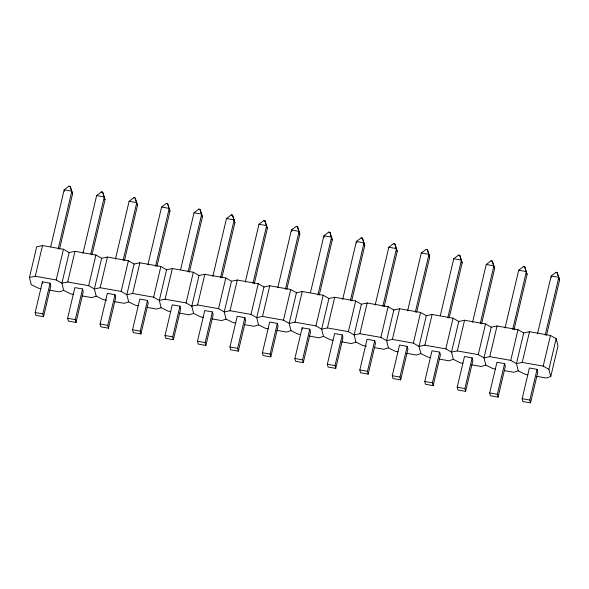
<?xml version="1.0" encoding="UTF-8"?>
<svg xmlns="http://www.w3.org/2000/svg" width="589" height="589" viewBox="0 0 589 589"><rect width="100%" height="100%" fill="white"/><g stroke="black" fill="none" stroke-linecap="round" stroke-linejoin="round"><path stroke-width="0.88" d="M40.899 288.61L38.278 288.146L31.291 284.671L29.45 277.463L36.702 246.776L42.496 245.569L63.457 249.28L69.171 252.526L74.965 251.312L95.926 255.022L101.639 258.269L107.434 257.054L128.395 260.765L134.101 264.012L139.895 262.797L160.856 266.508L166.569 269.755L172.363 268.547L193.325 272.251L199.038 275.497L204.832 274.29L225.793 277.993L231.499 281.24L237.293 280.033L258.262 283.743L263.968 286.983L269.762 285.775L290.723 289.486L296.436 292.733L302.231 291.518L323.192 295.229L328.898 298.476L334.699 297.261L355.66 300.972L361.366 304.218L367.161 303.004L388.122 306.714L393.835 309.961L399.629 308.746L420.59 312.457L426.303 315.704L432.098 314.497L453.059 318.2L458.765 321.447L464.559 320.239L485.527 323.943L491.233 327.189L497.028 325.982L517.989 329.693L523.702 332.932L529.496 331.725L550.457 335.435L556.163 338.682L558.004 345.89L550.752 376.577L546.231 378.013L536.623 376.312M29.45 277.463L35.244 276.248L42.496 245.569M35.156 312.538L42.408 281.859L50.08 283.213L50.794 286.026L43.542 316.705L35.87 315.351L35.156 312.538L42.828 313.893L43.542 316.705M50.713 246.725L64.164 189.813L69.001 186.139L70.179 186.345L72.55 193.98L59.518 249.118M42.828 313.893L50.08 283.213M58.171 248.978L71.836 191.167L64.164 189.813L64.525 191.219M550.752 376.577L548.911 369.362L543.205 366.115L522.244 362.404L516.45 363.619L510.737 360.372L489.776 356.662L483.981 357.876L478.268 354.63L457.307 350.919L451.513 352.126L445.807 348.887L424.846 345.176L419.044 346.384L413.338 343.137L392.377 339.433L386.583 340.641L380.869 337.394L359.908 333.691L354.114 334.898L348.408 331.651L327.44 327.94L321.646 329.155L315.94 325.908L294.979 322.198L289.184 323.413L283.471 320.166L262.51 316.455L256.716 317.67L251.002 314.423L230.041 310.712L224.247 311.927L218.541 308.68L197.58 304.969L191.786 306.177L186.072 302.937L165.111 299.227L159.317 300.434L153.604 297.187L132.643 293.484L126.849 294.691L121.143 291.445L100.174 287.741L94.38 288.949L88.674 285.702L67.713 281.991L61.919 283.206L56.205 279.959L63.457 249.28M69.171 252.526L61.919 283.206L63.752 290.421L70.739 293.889L73.36 294.353M67.713 281.991L74.965 251.312M67.625 318.281L74.877 287.601L82.548 288.956L83.263 291.769L76.01 322.448L68.339 321.093L67.625 318.281L75.289 319.636L76.01 322.448M82.968 253.358L96.633 195.555L101.47 191.881L102.648 192.095L105.019 199.723L91.987 254.86M75.289 319.636L82.548 288.956M90.846 253.83L104.305 196.91L96.633 195.555M88.674 285.702L95.926 255.022M101.639 258.269L94.38 288.949L96.221 296.164L103.208 299.632L106.705 300.25M100.174 287.741L107.434 257.054M100.086 324.024L107.345 293.344L115.01 294.699L115.724 297.511L108.472 328.191L100.807 326.836L100.086 324.024L107.758 325.378L108.472 328.191M115.437 259.101L129.101 201.298L133.939 197.624L135.109 197.838L137.487 205.465L124.448 260.603M107.758 325.378L115.01 294.699M123.108 260.463L136.773 202.653L129.101 201.298M121.143 291.445L128.395 260.765M134.101 264.012L126.849 294.691L128.689 301.907L135.676 305.374L138.297 305.838M132.643 293.484L139.895 262.797M132.554 329.766L139.807 299.087L147.478 300.442L148.192 303.254L140.94 333.934L133.269 332.579L132.554 329.766L140.226 331.128L140.94 333.934M147.905 264.851L161.57 207.041L166.4 203.374L167.578 203.58L169.956 211.208L156.917 266.346M140.226 331.128L147.478 300.442M155.57 266.206L169.234 208.403L161.57 207.041M153.604 297.187L160.856 266.508M166.569 269.755L159.317 300.434L161.15 307.649L168.137 311.125L170.758 311.581M165.111 299.227L172.363 268.547M165.023 335.509L172.275 304.83L179.947 306.184L180.661 308.997L173.409 339.676L165.737 338.322L165.023 335.509L172.695 336.871L173.409 339.676M180.58 269.703L194.031 212.784L198.868 209.117L200.046 209.323L202.417 216.951L189.386 272.089M172.695 336.871L179.947 306.184M188.038 271.949L201.703 214.146L194.031 212.784M186.072 302.937L193.325 272.251M199.038 275.497L191.786 306.177L193.619 313.392L200.606 316.867L203.227 317.331M197.58 304.969L204.832 274.29M197.492 341.259L204.744 310.572L212.408 311.934L213.13 314.74L205.878 345.426L198.206 344.064L197.492 341.259L205.156 342.614L205.878 345.426M212.835 276.337L226.5 218.526L231.337 214.86L232.508 215.066L234.886 222.694L221.854 277.831M205.156 342.614L212.408 311.934M220.507 277.691L234.172 219.888L226.5 218.526M218.541 308.68L225.793 277.993M231.499 281.24L224.247 311.927L226.088 319.135L233.075 322.61L235.696 323.074M230.041 310.712L237.293 280.033M229.953 347.002L237.205 316.315L244.877 317.677L245.591 320.482L238.339 351.169L230.674 349.807L229.953 347.002L237.625 348.357L238.339 351.169M245.304 282.079L258.969 224.276L263.798 220.603L264.976 220.809L267.354 228.444L254.315 283.581M237.625 348.357L244.877 317.677M252.968 283.434L266.633 225.631L258.969 224.276M251.002 314.423L258.262 283.743M263.968 286.983L256.716 317.67L258.556 324.878L265.543 328.353L268.157 328.817M262.51 316.455L269.762 285.775M262.422 352.745L269.674 322.065L277.345 323.42L278.06 326.232L270.807 356.912L263.136 355.557L262.422 352.745L270.093 354.099L270.807 356.912M277.765 287.822L291.43 230.019L296.267 226.345L297.445 226.551L299.816 234.186L286.784 289.324M270.093 354.099L277.345 323.42M285.437 289.177L299.102 231.374L291.43 230.019L291.791 231.425M283.471 320.166L290.723 289.486M296.436 292.733L289.184 323.413L291.018 330.62L298.005 334.096L300.626 334.559M294.979 322.198L302.231 291.518M294.89 358.487L302.142 327.808L309.814 329.163L310.528 331.975L303.276 362.655L295.604 361.3L294.89 358.487L302.555 359.842L303.276 362.655M310.447 292.674L323.898 235.762L328.736 232.088L329.914 232.294L332.284 239.929L319.253 295.067M302.555 359.842L309.814 329.163M317.905 294.927L331.57 237.117L323.898 235.762L324.259 237.168M315.94 325.908L323.192 295.229M328.898 298.476L321.646 329.155L323.486 336.371L330.473 339.838L333.094 340.302M327.44 327.94L334.699 297.261M327.351 364.23L334.611 333.551L342.275 334.905L342.989 337.718L335.737 368.397L328.073 367.043L327.351 364.23L335.023 365.585L335.737 368.397M342.702 299.308L356.367 241.505L361.204 237.831L362.375 238.044L364.753 245.672L351.714 300.81M335.023 365.585L342.275 334.905M350.374 300.67L364.039 242.859L356.367 241.505L356.72 242.911M348.408 331.651L355.66 300.972M361.366 304.218L354.114 334.898L355.955 342.113L362.942 345.581L366.432 346.199M359.908 333.691L367.161 303.004M359.82 369.973L367.072 339.293L374.744 340.648L375.458 343.461L368.206 374.14L360.534 372.785L359.82 369.973L367.492 371.335L368.206 374.14M375.171 305.058L388.836 247.247L393.666 243.574L394.844 243.787L397.214 251.415L384.183 306.552M367.492 371.335L374.744 340.648M382.835 306.413L396.5 248.602L388.836 247.247M380.869 337.394L388.122 306.714M393.835 309.961L386.583 340.641L388.416 347.856L395.403 351.324L398.024 351.788M392.377 339.433L399.629 308.746M392.289 375.716L399.541 345.036L407.213 346.391L407.927 349.203L400.675 379.883L393.003 378.528L392.289 375.716L399.96 377.078L400.675 379.883M407.632 310.801L421.297 252.99L426.134 249.324L427.312 249.53L429.683 257.157L416.651 312.295M399.96 377.078L407.213 346.391M415.304 312.155L428.969 254.352L421.297 252.99M413.338 343.137L420.59 312.457M426.303 315.704L419.044 346.384L420.885 353.599L427.872 357.074L430.493 357.538M424.846 345.176L432.098 314.497M424.757 381.466L432.009 350.779L439.674 352.141L440.395 354.946L433.136 385.626L425.472 384.271L424.757 381.466L432.422 382.821L433.136 385.626M440.314 315.652L453.766 258.733L458.603 255.066L459.773 255.273L462.151 262.9L449.12 318.038M432.422 382.821L439.674 352.141M447.773 317.898L461.437 260.095L453.766 258.733M445.807 348.887L453.059 318.2M458.765 321.447L451.513 352.126L453.353 359.342L460.34 362.817L462.961 363.28M457.307 350.919L464.559 320.239M457.219 387.209L464.471 356.522L472.142 357.884L472.857 360.689L465.604 391.376L457.94 390.014L457.219 387.209L464.89 388.563L465.604 391.376M472.569 322.286L486.234 264.483L491.064 260.809L492.242 261.015L494.62 268.65L481.581 323.788M464.89 388.563L472.142 357.884M480.234 323.641L493.899 265.838L486.234 264.483M478.268 354.63L485.527 323.943M491.233 327.189L483.981 357.876L485.815 365.084L492.809 368.559L495.423 369.023M489.776 356.662L497.028 325.982M489.687 392.951L496.939 362.272L504.611 363.627L505.325 366.432L498.073 397.119L490.401 395.756L489.687 392.951L497.359 394.306L498.073 397.119M505.031 328.029L518.695 270.226L523.533 266.552L524.711 266.758L527.081 274.393L514.05 329.531M497.359 394.306L504.611 363.627M512.702 329.384L526.367 271.581L518.695 270.226M510.737 360.372L517.989 329.693M523.702 332.932L516.45 363.619L518.283 370.827L525.27 374.302L527.891 374.766M522.244 362.404L529.496 331.725M522.156 398.694L529.408 368.015L537.072 369.369L537.794 372.182L530.542 402.861L522.87 401.507L522.156 398.694L529.82 400.049L530.542 402.861M537.499 333.772L551.164 275.969L556.001 272.295L557.172 272.501L559.55 280.136L546.518 335.274M529.82 400.049L537.072 369.369M545.171 335.134L558.836 277.323L551.164 275.969L551.525 277.375M543.205 366.115L550.457 335.435M548.911 369.362L556.163 338.682M63.752 290.421L59.239 291.857L49.631 290.156M96.221 296.164L91.707 297.6L82.099 295.899M128.689 301.907L124.169 303.342L114.56 301.642M161.15 307.649L156.637 309.085L147.029 307.384M193.619 313.392L189.106 314.828L179.498 313.127M226.088 319.135L221.567 320.571L211.959 318.877M258.556 324.878L254.036 326.321L244.428 324.62M291.018 330.62L286.504 332.063L276.896 330.363M323.486 336.371L318.973 337.806L309.365 336.105M355.955 342.113L351.434 343.549L341.826 341.848M388.416 347.856L383.903 349.292L374.295 347.591M420.885 353.599L416.371 355.034L406.763 353.334M453.353 359.342L448.833 360.777L439.225 359.076M485.815 365.084L481.301 366.52L471.693 364.827M518.283 370.827L513.77 372.27L504.162 370.569M267.354 228.444L265.087 221.243L263.798 220.603M299.816 234.186L297.555 226.986L296.267 226.345M527.081 274.393L524.821 267.192L523.533 266.552M559.55 280.136L557.282 272.935L556.001 272.295M35.244 276.248L56.205 279.959M494.62 268.65L492.242 261.015M462.151 262.9L459.773 255.273M429.683 257.157L427.312 249.53M397.214 251.415L394.844 243.787M364.753 245.672L362.375 238.044M332.284 239.929L329.914 232.294M234.886 222.694L232.508 215.066M202.417 216.951L200.046 209.323M169.956 211.208L167.578 203.58M137.487 205.465L135.109 197.838M105.019 199.723L102.648 192.095M72.55 193.98L70.179 186.345M557.172 272.501L557.282 272.935M524.711 266.758L524.821 267.192M491.064 260.809L491.174 261.236M458.603 255.066L458.713 255.493M393.666 243.574L393.776 244.008M361.204 237.831L361.307 238.265M328.736 232.088L328.846 232.522M297.445 226.551L297.555 226.986M302.142 327.808L302.496 329.214M264.976 220.809L265.087 221.243M231.337 214.86L231.448 215.287M198.868 209.117L198.979 209.544M133.939 197.624L134.042 198.059M101.47 191.881L101.58 192.316M69.001 186.139L69.112 186.573M42.408 281.859L42.769 283.257"/></g></svg>
